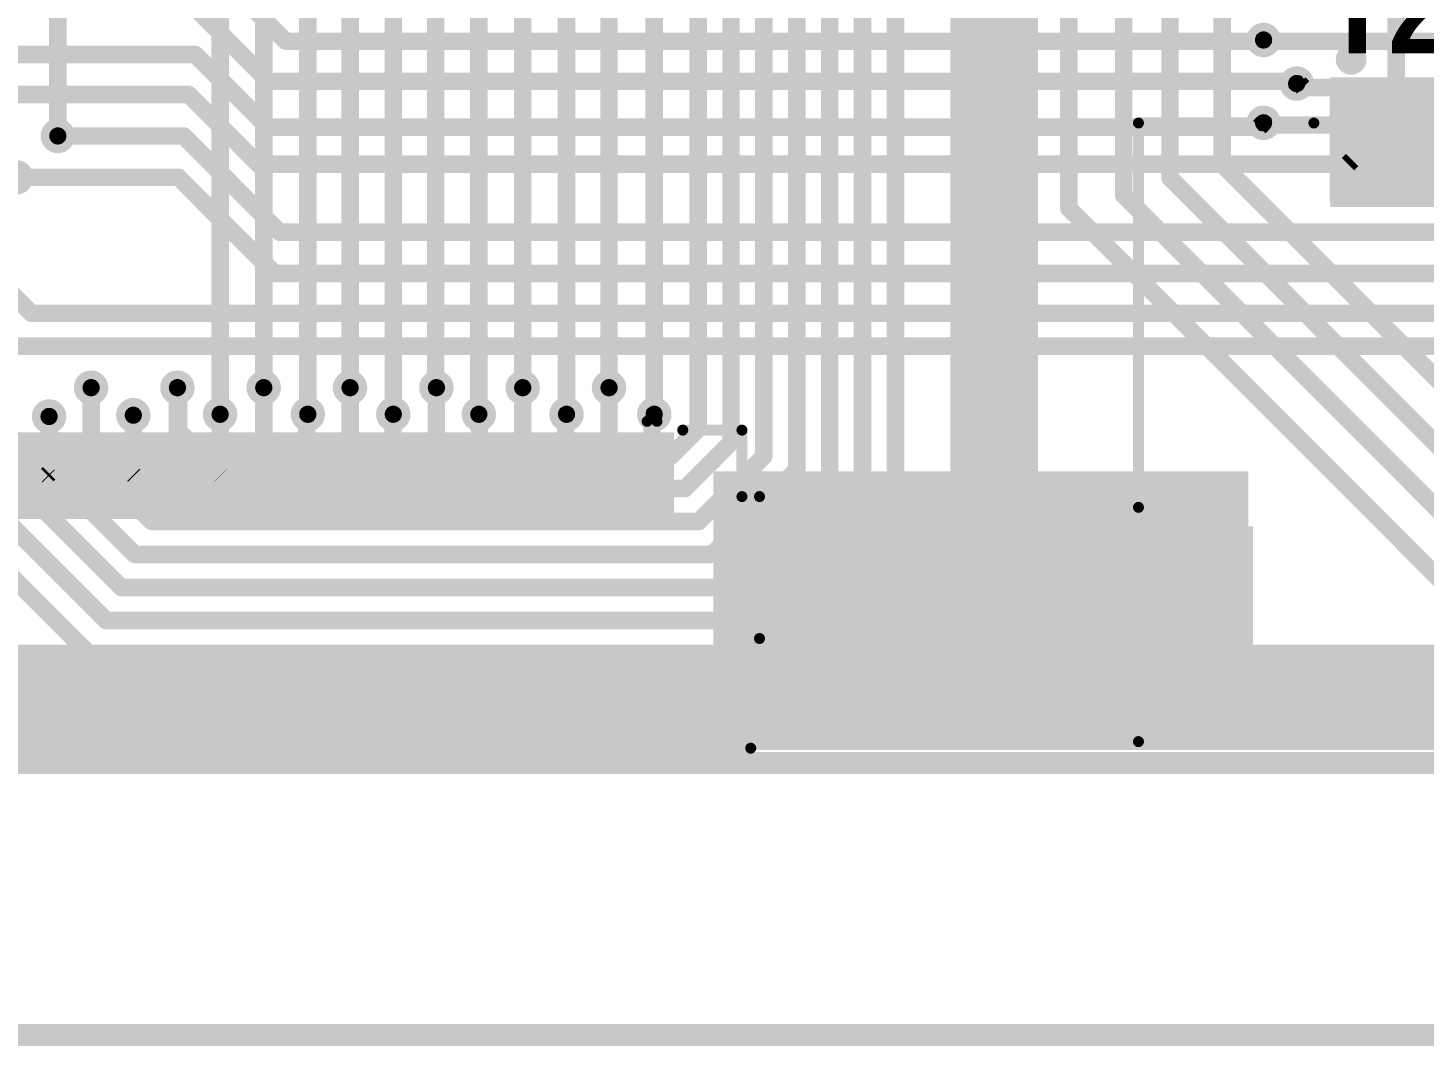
# Model space of a CAD drawing. Header units: millimetres. Extents: x -0.27 to 3.22, y -0.27 to 1.91.
# Drawn here: x 0.405 to 1.042, y -0.216 to 0.248 of the extents above; entities that cross this region are included whole.
import ezdxf

# ---------------------------------------------------------------- set-up
doc = ezdxf.new("R2010")
doc.units = ezdxf.units.MM
doc.header["$MEASUREMENT"] = 0
for name, color, linetype in [('BottomLayer', 5, 'Continuous'), ('Mechanical1', 6, 'Continuous'), ('Mechanical2', 216, 'Continuous'), ('TopLayer', 1, 'Continuous'), ('TopOverlay', 2, 'Continuous'), ('TopPaste', 8, 'Continuous'), ('TopSolder', 216, 'Continuous'), ('ViaHoleLayer', 16, 'Continuous')]:
    doc.layers.add(name, color=color, linetype=linetype)
doc.styles.add('Arial', font='', dxfattribs={"height": 0.2})
doc.styles.get('Arial').set_extended_font_data('Arial')

# ---------------------------------------------------------------- blocks, each defined once
blk = doc.blocks.new('046288080000846__2')
at = {"layer": 'TopLayer'}
for points in [[(-0.7716534, 0.08562995), (-0.7834644, 0.08562995), (-0.7834644, 0.13681105), (-0.7716534, 0.13681105)], [(-0.7519684, 0.08562995), (-0.7637794, 0.08562995), (-0.7637794, 0.13681105), (-0.7519684, 0.13681105)], [(-0.89763765, -0.0679134), (-0.82677155, -0.0679134), (-0.82677155, -0.1545276), (-0.89763765, -0.1545276)]]:
    blk.add_hatch(color=1, dxfattribs=at).paths.add_polyline_path(points)
at = {"layer": 'TopPaste'}
for points in [[(-0.7716534, 0.08562995), (-0.7834644, 0.08562995), (-0.7834644, 0.13681105), (-0.7716534, 0.13681105)], [(-0.7519684, 0.08562995), (-0.7637794, 0.08562995), (-0.7637794, 0.13681105), (-0.7519684, 0.13681105)], [(-0.89763765, -0.0679134), (-0.82677155, -0.0679134), (-0.82677155, -0.1545276), (-0.89763765, -0.1545276)]]:
    blk.add_hatch(color=8, dxfattribs=at).paths.add_polyline_path(points)
at = {"layer": 'TopSolder'}
for points in [[(-0.7676534, 0.08162995), (-0.7874644, 0.08162995), (-0.7874644, 0.14081105), (-0.7676534, 0.14081105)], [(-0.7479684, 0.08162995), (-0.7677794, 0.08162995), (-0.7677794, 0.14081105), (-0.7479684, 0.14081105)], [(-0.7282833, 0.08162995), (-0.7480943, 0.08162995), (-0.7480943, 0.14081105), (-0.7282833, 0.14081105)], [(-0.90163765, -0.0639134), (-0.82277155, -0.0639134), (-0.82277155, -0.1585276), (-0.90163765, -0.1585276)]]:
    blk.add_hatch(color=216, dxfattribs=at).paths.add_polyline_path(points)
at = {"layer": 'TopOverlay'}
for points, const_width in [([(-0.776, 0.149, 1), (-0.78, 0.149, 1)], 0.01), ([(-0.7825, 0.149, 1), (-0.7775, 0.149, 1)], 0.005), ([(-0.7785, 0.149, 1), (-0.7735, 0.149, 1)], 0.005), ([(-0.8762498, 0.12, 1), (-0.8737498, 0.12, 1)], 0.0025), ([(-0.8762498, 0.12, 1), (-0.8737498, 0.12, 1)], 0.0025), ([(-0.7962498, 0.12, 1), (-0.7937498, 0.12, 1)], 0.0025), ([(-0.8762498, -0.0552204, 1), (-0.8737498, -0.0552204, 1)], 0.0025), ([(-0.8762498, -0.162, 1), (-0.8737498, -0.162, 1)], 0.0025)]:
    blk.add_lwpolyline(points, format="xyb", close=True, dxfattribs=dict(at, const_width=const_width))
at = {"layer": 'TopOverlay', "const_width": 0.005}
for points in [[(-0.8749998, -0.0552204), (-0.8749998, 0.12)], [(-0.8749998, 0.12), (-0.7949998, 0.12)], [(-0.8749998, -0.162), (0.8750002, -0.162)]]:
    blk.add_lwpolyline(points, dxfattribs=at)
blk = doc.blocks.new('FH34SRJ_26S_0_5SH_50__5')
at = {"layer": 'TopLayer'}
for points in [[(-0.2519684, 0.06496065), (-0.2401574, 0.06496065), (-0.2401574, 0.03346455), (-0.2519684, 0.03346455)], [(-0.2322834, 0.06496065), (-0.2204724, 0.06496065), (-0.2204724, 0.03346455), (-0.2322834, 0.03346455)], [(-0.2125983, 0.06496065), (-0.2007873, 0.06496065), (-0.2007873, 0.03346455), (-0.2125983, 0.03346455)], [(-0.1929132, 0.06496065), (-0.1811022, 0.06496065), (-0.1811022, 0.03346455), (-0.1929132, 0.03346455)], [(-0.1732282, 0.06496065), (-0.1614172, 0.06496065), (-0.1614172, 0.03346455), (-0.1732282, 0.03346455)], [(-0.1535432, 0.06496065), (-0.1417322, 0.06496065), (-0.1417322, 0.03346455), (-0.1535432, 0.03346455)], [(-0.1338582, 0.06496065), (-0.1220472, 0.06496065), (-0.1220472, 0.03346455), (-0.1338582, 0.03346455)], [(-0.1141731, 0.06496065), (-0.1023621, 0.06496065), (-0.1023621, 0.03346455), (-0.1141731, 0.03346455)], [(-0.0944881, 0.06496065), (-0.0826771, 0.06496065), (-0.0826771, 0.03346455), (-0.0944881, 0.03346455)], [(-0.074803, 0.06496065), (-0.062992, 0.06496065), (-0.062992, 0.03346455), (-0.074803, 0.03346455)], [(-0.055118, 0.06496065), (-0.043307, 0.06496065), (-0.043307, 0.03346455), (-0.055118, 0.03346455)], [(-0.035433, 0.06496065), (-0.023622, 0.06496065), (-0.023622, 0.03346455), (-0.035433, 0.03346455)], [(-0.0157479, 0.06496065), (-0.0039369, 0.06496065), (-0.0039369, 0.03346455), (-0.0157479, 0.03346455)], [(0.0039371, 0.06496065), (0.0157481, 0.06496065), (0.0157481, 0.03346455), (0.0039371, 0.03346455)], [(0.0236222, 0.06496065), (0.0354332, 0.06496065), (0.0354332, 0.03346455), (0.0236222, 0.03346455)], [(0.0433072, 0.06496065), (0.0551182, 0.06496065), (0.0551182, 0.03346455), (0.0433072, 0.03346455)], [(0.0629922, 0.06496065), (0.0748032, 0.06496065), (0.0748032, 0.03346455), (0.0629922, 0.03346455)], [(0.0826773, 0.06496065), (0.0944883, 0.06496065), (0.0944883, 0.03346455), (0.0826773, 0.03346455)], [(0.1023623, 0.06496065), (0.1141733, 0.06496065), (0.1141733, 0.03346455), (0.1023623, 0.03346455)], [(0.1220474, 0.06496065), (0.1338584, 0.06496065), (0.1338584, 0.03346455), (0.1220474, 0.03346455)], [(0.1417324, 0.06496065), (0.1535434, 0.06496065), (0.1535434, 0.03346455), (0.1417324, 0.03346455)], [(0.1614174, 0.06496065), (0.1732284, 0.06496065), (0.1732284, 0.03346455), (0.1614174, 0.03346455)], [(0.1811025, 0.06496065), (0.1929135, 0.06496065), (0.1929135, 0.03346455), (0.1811025, 0.03346455)], [(0.2007875, 0.06496065), (0.2125985, 0.06496065), (0.2125985, 0.03346455), (0.2007875, 0.03346455)], [(0.2204726, 0.06496065), (0.2322836, 0.06496065), (0.2322836, 0.03346455), (0.2204726, 0.03346455)], [(0.2401576, 0.06496065), (0.2519686, 0.06496065), (0.2519686, 0.03346455), (0.2401576, 0.03346455)], [(-0.293307, -0.03346455), (-0.277559, -0.03346455), (-0.277559, -0.06496065), (-0.293307, -0.06496065)], [(0.2775592, -0.03346455), (0.2933072, -0.03346455), (0.2933072, -0.06496065), (0.2775592, -0.06496065)]]:
    blk.add_hatch(color=1, dxfattribs=at).paths.add_polyline_path(points)
at = {"layer": 'TopPaste'}
for points in [[(-0.2519684, 0.06496065), (-0.2401574, 0.06496065), (-0.2401574, 0.03346455), (-0.2519684, 0.03346455)], [(-0.2322834, 0.06496065), (-0.2204724, 0.06496065), (-0.2204724, 0.03346455), (-0.2322834, 0.03346455)], [(-0.2125983, 0.06496065), (-0.2007873, 0.06496065), (-0.2007873, 0.03346455), (-0.2125983, 0.03346455)], [(-0.1929132, 0.06496065), (-0.1811022, 0.06496065), (-0.1811022, 0.03346455), (-0.1929132, 0.03346455)], [(-0.1732282, 0.06496065), (-0.1614172, 0.06496065), (-0.1614172, 0.03346455), (-0.1732282, 0.03346455)], [(-0.1535432, 0.06496065), (-0.1417322, 0.06496065), (-0.1417322, 0.03346455), (-0.1535432, 0.03346455)], [(-0.1338582, 0.06496065), (-0.1220472, 0.06496065), (-0.1220472, 0.03346455), (-0.1338582, 0.03346455)], [(-0.1141731, 0.06496065), (-0.1023621, 0.06496065), (-0.1023621, 0.03346455), (-0.1141731, 0.03346455)], [(-0.0944881, 0.06496065), (-0.0826771, 0.06496065), (-0.0826771, 0.03346455), (-0.0944881, 0.03346455)], [(-0.074803, 0.06496065), (-0.062992, 0.06496065), (-0.062992, 0.03346455), (-0.074803, 0.03346455)], [(-0.055118, 0.06496065), (-0.043307, 0.06496065), (-0.043307, 0.03346455), (-0.055118, 0.03346455)], [(-0.035433, 0.06496065), (-0.023622, 0.06496065), (-0.023622, 0.03346455), (-0.035433, 0.03346455)], [(-0.0157479, 0.06496065), (-0.0039369, 0.06496065), (-0.0039369, 0.03346455), (-0.0157479, 0.03346455)], [(0.0039371, 0.06496065), (0.0157481, 0.06496065), (0.0157481, 0.03346455), (0.0039371, 0.03346455)], [(0.0236222, 0.06496065), (0.0354332, 0.06496065), (0.0354332, 0.03346455), (0.0236222, 0.03346455)], [(0.0433072, 0.06496065), (0.0551182, 0.06496065), (0.0551182, 0.03346455), (0.0433072, 0.03346455)], [(0.0629922, 0.06496065), (0.0748032, 0.06496065), (0.0748032, 0.03346455), (0.0629922, 0.03346455)], [(0.0826773, 0.06496065), (0.0944883, 0.06496065), (0.0944883, 0.03346455), (0.0826773, 0.03346455)], [(0.1023623, 0.06496065), (0.1141733, 0.06496065), (0.1141733, 0.03346455), (0.1023623, 0.03346455)], [(0.1220474, 0.06496065), (0.1338584, 0.06496065), (0.1338584, 0.03346455), (0.1220474, 0.03346455)], [(0.1417324, 0.06496065), (0.1535434, 0.06496065), (0.1535434, 0.03346455), (0.1417324, 0.03346455)], [(0.1614174, 0.06496065), (0.1732284, 0.06496065), (0.1732284, 0.03346455), (0.1614174, 0.03346455)], [(0.1811025, 0.06496065), (0.1929135, 0.06496065), (0.1929135, 0.03346455), (0.1811025, 0.03346455)], [(0.2007875, 0.06496065), (0.2125985, 0.06496065), (0.2125985, 0.03346455), (0.2007875, 0.03346455)], [(0.2204726, 0.06496065), (0.2322836, 0.06496065), (0.2322836, 0.03346455), (0.2204726, 0.03346455)], [(0.2401576, 0.06496065), (0.2519686, 0.06496065), (0.2519686, 0.03346455), (0.2401576, 0.03346455)], [(-0.293307, -0.03346455), (-0.277559, -0.03346455), (-0.277559, -0.06496065), (-0.293307, -0.06496065)], [(0.2775592, -0.03346455), (0.2933072, -0.03346455), (0.2933072, -0.06496065), (0.2775592, -0.06496065)]]:
    blk.add_hatch(color=8, dxfattribs=at).paths.add_polyline_path(points)
at = {"layer": 'TopSolder'}
for points in [[(-0.2559684, 0.06896065), (-0.2361574, 0.06896065), (-0.2361574, 0.02946455), (-0.2559684, 0.02946455)], [(-0.2362834, 0.06896065), (-0.2164724, 0.06896065), (-0.2164724, 0.02946455), (-0.2362834, 0.02946455)], [(-0.2165983, 0.06896065), (-0.1967873, 0.06896065), (-0.1967873, 0.02946455), (-0.2165983, 0.02946455)], [(-0.1969132, 0.06896065), (-0.1771022, 0.06896065), (-0.1771022, 0.02946455), (-0.1969132, 0.02946455)], [(-0.1772282, 0.06896065), (-0.1574172, 0.06896065), (-0.1574172, 0.02946455), (-0.1772282, 0.02946455)], [(-0.1575432, 0.06896065), (-0.1377322, 0.06896065), (-0.1377322, 0.02946455), (-0.1575432, 0.02946455)], [(-0.1378582, 0.06896065), (-0.1180472, 0.06896065), (-0.1180472, 0.02946455), (-0.1378582, 0.02946455)], [(-0.1181731, 0.06896065), (-0.0983621, 0.06896065), (-0.0983621, 0.02946455), (-0.1181731, 0.02946455)], [(-0.0984881, 0.06896065), (-0.0786771, 0.06896065), (-0.0786771, 0.02946455), (-0.0984881, 0.02946455)], [(-0.078803, 0.06896065), (-0.058992, 0.06896065), (-0.058992, 0.02946455), (-0.078803, 0.02946455)], [(-0.059118, 0.06896065), (-0.039307, 0.06896065), (-0.039307, 0.02946455), (-0.059118, 0.02946455)], [(-0.039433, 0.06896065), (-0.019622, 0.06896065), (-0.019622, 0.02946455), (-0.039433, 0.02946455)], [(-0.0197479, 0.06896065), (6.31e-05, 0.06896065), (6.31e-05, 0.02946455), (-0.0197479, 0.02946455)], [(-6.29e-05, 0.06896065), (0.0197481, 0.06896065), (0.0197481, 0.02946455), (-6.29e-05, 0.02946455)], [(0.0196222, 0.06896065), (0.0394332, 0.06896065), (0.0394332, 0.02946455), (0.0196222, 0.02946455)], [(0.0393072, 0.06896065), (0.0591182, 0.06896065), (0.0591182, 0.02946455), (0.0393072, 0.02946455)], [(0.0589922, 0.06896065), (0.0788032, 0.06896065), (0.0788032, 0.02946455), (0.0589922, 0.02946455)], [(0.0786773, 0.06896065), (0.0984883, 0.06896065), (0.0984883, 0.02946455), (0.0786773, 0.02946455)], [(0.0983623, 0.06896065), (0.1181733, 0.06896065), (0.1181733, 0.02946455), (0.0983623, 0.02946455)], [(0.1180474, 0.06896065), (0.1378584, 0.06896065), (0.1378584, 0.02946455), (0.1180474, 0.02946455)], [(0.1377324, 0.06896065), (0.1575434, 0.06896065), (0.1575434, 0.02946455), (0.1377324, 0.02946455)], [(0.1574174, 0.06896065), (0.1772284, 0.06896065), (0.1772284, 0.02946455), (0.1574174, 0.02946455)], [(0.1771025, 0.06896065), (0.1969135, 0.06896065), (0.1969135, 0.02946455), (0.1771025, 0.02946455)], [(0.1967875, 0.06896065), (0.2165985, 0.06896065), (0.2165985, 0.02946455), (0.1967875, 0.02946455)], [(0.2164726, 0.06896065), (0.2362836, 0.06896065), (0.2362836, 0.02946455), (0.2164726, 0.02946455)], [(0.2361576, 0.06896065), (0.2559686, 0.06896065), (0.2559686, 0.02946455), (0.2361576, 0.02946455)], [(-0.297307, -0.02946455), (-0.273559, -0.02946455), (-0.273559, -0.06896065), (-0.297307, -0.06896065)], [(0.2735592, -0.02946455), (0.2973072, -0.02946455), (0.2973072, -0.06896065), (0.2735592, -0.06896065)]]:
    blk.add_hatch(color=216, dxfattribs=at).paths.add_polyline_path(points)
at = {"layer": 'TopOverlay'}
for points, const_width in [([(0.2482361, 0.074, 1), (0.2437639, 0.074, 1)], 0.005), ([(0.2425139, 0.074, 1), (0.2450139, 0.074, 1)], 0.0025), ([(0.2469861, 0.074, 1), (0.2494861, 0.074, 1)], 0.0025), ([(-0.28825, 0.070307, 1), (-0.28575, 0.070307, 1)], 0.0025), ([(-0.28825, 0.070307, 1), (-0.28575, 0.070307, 1)], 0.0025), ([(-0.26125, 0.070307, 1), (-0.25875, 0.070307, 1)], 0.0025), ([(0.25875, 0.07, 1), (0.26125, 0.07, 1)], 0.0025), ([(0.28575, 0.07, 1), (0.28825, 0.07, 1)], 0.0025), ([(0.28575, 0.07, 1), (0.28825, 0.07, 1)], 0.0025), ([(-0.29625, 0.04, 1), (-0.29375, 0.04, 1)], 0.0025), ([(-0.29625, 0.04, 1), (-0.29375, 0.04, 1)], 0.0025), ([(-0.28825, 0.04, 1), (-0.28575, 0.04, 1)], 0.0025), ([(-0.28825, 0.04, 1), (-0.28575, 0.04, 1)], 0.0025), ([(0.28575, 0.039693, 1), (0.28825, 0.039693, 1)], 0.0025), ([(0.28575, 0.039693, 1), (0.28825, 0.039693, 1)], 0.0025), ([(0.29375, 0.039693, 1), (0.29625, 0.039693, 1)], 0.0025), ([(0.29375, 0.039693, 1), (0.29625, 0.039693, 1)], 0.0025), ([(-0.29625, -0.023, 1), (-0.29375, -0.023, 1)], 0.0025), ([(0.29375, -0.025, 1), (0.29625, -0.025, 1)], 0.0025), ([(-0.29625, -0.075, 1), (-0.29375, -0.075, 1)], 0.0025), ([(0.28975, -0.075, 1), (0.29225, -0.075, 1)], 0.0025)]:
    blk.add_lwpolyline(points, format="xyb", close=True, dxfattribs=dict(at, const_width=const_width))
at = {"layer": 'TopOverlay', "const_width": 0.005}
for points in [[(-0.287, 0.070307), (-0.26, 0.070307)], [(-0.287, 0.04), (-0.287, 0.070307)], [(0.26, 0.07), (0.287, 0.07)], [(0.287, 0.039693), (0.287, 0.07)], [(-0.295, -0.023), (-0.295, 0.04)], [(-0.295, 0.04), (-0.287, 0.04)], [(0.287, 0.039693), (0.295, 0.039693)], [(0.295, -0.025), (0.295, 0.039693)], [(-0.295, -0.075), (0.291, -0.075)]]:
    blk.add_lwpolyline(points, dxfattribs=at)

msp = doc.modelspace()

# ---------------------------------------------------------------- hatches: boundary and pattern name
at = {"layer": 'BottomLayer'}
h = msp.add_hatch(color=5, dxfattribs=at)
edge = h.paths.add_edge_path()
edge.add_arc((0.9689034, 0.242622), 0.007874, 0, 360)
h = msp.add_hatch(color=5, dxfattribs=at)
edge = h.paths.add_edge_path()
edge.add_arc((0.984, 0.222748), 0.007874, 0, 360)
h = msp.add_hatch(color=5, dxfattribs=at)
edge = h.paths.add_edge_path()
edge.add_arc((0.9689034, 0.204874), 0.007874, 0, 360)
h = msp.add_hatch(color=5, dxfattribs=at)
edge = h.paths.add_edge_path()
edge.add_arc((0.419, 0.198874), 0.007874, 0, 360)
h = msp.add_hatch(color=5, dxfattribs=at)
edge = h.paths.add_edge_path()
edge.add_arc((0.4, 0.18), 0.007874, 0, 360)
h = msp.add_hatch(color=5, dxfattribs=at)
edge = h.paths.add_edge_path()
edge.add_arc((0.4341653, 0.084126), 0.007874, 0, 360)
h = msp.add_hatch(color=5, dxfattribs=at)
edge = h.paths.add_edge_path()
edge.add_arc((0.4735354, 0.084126), 0.007874, 0, 360)
h = msp.add_hatch(color=5, dxfattribs=at)
edge = h.paths.add_edge_path()
edge.add_arc((0.5129054, 0.084126), 0.007874, 0, 360)
h = msp.add_hatch(color=5, dxfattribs=at)
edge = h.paths.add_edge_path()
edge.add_arc((0.5522755, 0.084126), 0.007874, 0, 360)
h = msp.add_hatch(color=5, dxfattribs=at)
edge = h.paths.add_edge_path()
edge.add_arc((0.5916456, 0.084126), 0.007874, 0, 360)
h = msp.add_hatch(color=5, dxfattribs=at)
edge = h.paths.add_edge_path()
edge.add_arc((0.6310157, 0.084126), 0.007874, 0, 360)
h = msp.add_hatch(color=5, dxfattribs=at)
edge = h.paths.add_edge_path()
edge.add_arc((0.6703858, 0.084126), 0.007874, 0, 360)
h = msp.add_hatch(color=5, dxfattribs=at)
edge = h.paths.add_edge_path()
edge.add_arc((0.415, 0.071), 0.007874, 0, 360)
h = msp.add_hatch(color=5, dxfattribs=at)
edge = h.paths.add_edge_path()
edge.add_arc((0.4534252, 0.0715748), 0.007874, 0, 360)
h = msp.add_hatch(color=5, dxfattribs=at)
edge = h.paths.add_edge_path()
edge.add_arc((0.493, 0.072), 0.007874, 0, 360)
h = msp.add_hatch(color=5, dxfattribs=at)
edge = h.paths.add_edge_path()
edge.add_arc((0.533, 0.072), 0.007874, 0, 360)
h = msp.add_hatch(color=5, dxfattribs=at)
edge = h.paths.add_edge_path()
edge.add_arc((0.572, 0.072), 0.007874, 0, 360)
h = msp.add_hatch(color=5, dxfattribs=at)
edge = h.paths.add_edge_path()
edge.add_arc((0.611, 0.072), 0.007874, 0, 360)
h = msp.add_hatch(color=5, dxfattribs=at)
edge = h.paths.add_edge_path()
edge.add_arc((0.651, 0.072), 0.007874, 0, 360)
h = msp.add_hatch(color=5, dxfattribs=at)
edge = h.paths.add_edge_path()
edge.add_arc((0.691, 0.072), 0.007874, 0, 360)
h = msp.add_hatch(color=5, dxfattribs=at)
edge = h.paths.add_edge_path()
edge.add_arc((0.846, 0.0203486), 0.011811, 0, 360)
at = {"layer": 'TopLayer'}
h = msp.add_hatch(color=1, dxfattribs=at)
edge = h.paths.add_edge_path()
edge.add_arc((0.9689034, 0.242622), 0.007874, 0, 360)
h = msp.add_hatch(color=1, dxfattribs=at)
edge = h.paths.add_edge_path()
edge.add_arc((0.984, 0.222748), 0.007874, 0, 360)
for points in [[(0.999, 0.169), (1.015, 0.169), (1.015, 0.222), (0.999, 0.222)], [(0.718, -0.052), (0.962, -0.052), (0.962, 0.046), (0.718, 0.046)], [(0.169, -0.081), (2.977, -0.081), (2.977, -0.033), (0.169, -0.033)]]:
    msp.add_hatch(color=1, dxfattribs=at).paths.add_polyline_path(points)
h = msp.add_hatch(color=1, dxfattribs=at)
edge = h.paths.add_edge_path()
edge.add_arc((0.9689034, 0.204874), 0.007874, 0, 360)
h = msp.add_hatch(color=1, dxfattribs=at)
edge = h.paths.add_edge_path()
edge.add_arc((0.419, 0.198874), 0.007874, 0, 360)
h = msp.add_hatch(color=1, dxfattribs=at)
edge = h.paths.add_edge_path()
edge.add_arc((0.4, 0.18), 0.007874, 0, 360)
h = msp.add_hatch(color=1, dxfattribs=at)
edge = h.paths.add_edge_path()
edge.add_arc((0.4341653, 0.084126), 0.007874, 0, 360)
h = msp.add_hatch(color=1, dxfattribs=at)
edge = h.paths.add_edge_path()
edge.add_arc((0.4735354, 0.084126), 0.007874, 0, 360)
h = msp.add_hatch(color=1, dxfattribs=at)
edge = h.paths.add_edge_path()
edge.add_arc((0.5129054, 0.084126), 0.007874, 0, 360)
h = msp.add_hatch(color=1, dxfattribs=at)
edge = h.paths.add_edge_path()
edge.add_arc((0.5522755, 0.084126), 0.007874, 0, 360)
h = msp.add_hatch(color=1, dxfattribs=at)
edge = h.paths.add_edge_path()
edge.add_arc((0.5916456, 0.084126), 0.007874, 0, 360)
h = msp.add_hatch(color=1, dxfattribs=at)
edge = h.paths.add_edge_path()
edge.add_arc((0.6310157, 0.084126), 0.007874, 0, 360)
h = msp.add_hatch(color=1, dxfattribs=at)
edge = h.paths.add_edge_path()
edge.add_arc((0.6703858, 0.084126), 0.007874, 0, 360)
h = msp.add_hatch(color=1, dxfattribs=at)
edge = h.paths.add_edge_path()
edge.add_arc((0.415, 0.071), 0.007874, 0, 360)
h = msp.add_hatch(color=1, dxfattribs=at)
edge = h.paths.add_edge_path()
edge.add_arc((0.4534252, 0.0715748), 0.007874, 0, 360)
h = msp.add_hatch(color=1, dxfattribs=at)
edge = h.paths.add_edge_path()
edge.add_arc((0.493, 0.072), 0.007874, 0, 360)
h = msp.add_hatch(color=1, dxfattribs=at)
edge = h.paths.add_edge_path()
edge.add_arc((0.533, 0.072), 0.007874, 0, 360)
h = msp.add_hatch(color=1, dxfattribs=at)
edge = h.paths.add_edge_path()
edge.add_arc((0.572, 0.072), 0.007874, 0, 360)
h = msp.add_hatch(color=1, dxfattribs=at)
edge = h.paths.add_edge_path()
edge.add_arc((0.611, 0.072), 0.007874, 0, 360)
h = msp.add_hatch(color=1, dxfattribs=at)
edge = h.paths.add_edge_path()
edge.add_arc((0.651, 0.072), 0.007874, 0, 360)
h = msp.add_hatch(color=1, dxfattribs=at)
edge = h.paths.add_edge_path()
edge.add_arc((0.691, 0.072), 0.007874, 0, 360)
h = msp.add_hatch(color=1, dxfattribs=at)
edge = h.paths.add_edge_path()
edge.add_arc((0.846, 0.0203486), 0.011811, 0, 360)
at = {"layer": 'ViaHoleLayer'}
h = msp.add_hatch(color=16, dxfattribs=at)
edge = h.paths.add_edge_path()
edge.add_arc((0.9689034, 0.242622), 0.003937, 0, 360)
h = msp.add_hatch(color=16, dxfattribs=at)
edge = h.paths.add_edge_path()
edge.add_arc((0.984, 0.222748), 0.003937, 0, 360)
h = msp.add_hatch(color=16, dxfattribs=at)
edge = h.paths.add_edge_path()
edge.add_arc((0.9689034, 0.204874), 0.003937, 0, 360)
h = msp.add_hatch(color=16, dxfattribs=at)
edge = h.paths.add_edge_path()
edge.add_arc((0.419, 0.198874), 0.003937, 0, 360)
h = msp.add_hatch(color=16, dxfattribs=at)
edge = h.paths.add_edge_path()
edge.add_arc((0.4341653, 0.084126), 0.003937, 0, 360)
h = msp.add_hatch(color=16, dxfattribs=at)
edge = h.paths.add_edge_path()
edge.add_arc((0.4735354, 0.084126), 0.003937, 0, 360)
h = msp.add_hatch(color=16, dxfattribs=at)
edge = h.paths.add_edge_path()
edge.add_arc((0.5129054, 0.084126), 0.003937, 0, 360)
h = msp.add_hatch(color=16, dxfattribs=at)
edge = h.paths.add_edge_path()
edge.add_arc((0.5522755, 0.084126), 0.003937, 0, 360)
h = msp.add_hatch(color=16, dxfattribs=at)
edge = h.paths.add_edge_path()
edge.add_arc((0.5916456, 0.084126), 0.003937, 0, 360)
h = msp.add_hatch(color=16, dxfattribs=at)
edge = h.paths.add_edge_path()
edge.add_arc((0.6310157, 0.084126), 0.003937, 0, 360)
h = msp.add_hatch(color=16, dxfattribs=at)
edge = h.paths.add_edge_path()
edge.add_arc((0.6703858, 0.084126), 0.003937, 0, 360)
h = msp.add_hatch(color=16, dxfattribs=at)
edge = h.paths.add_edge_path()
edge.add_arc((0.415, 0.071), 0.003937, 0, 360)
h = msp.add_hatch(color=16, dxfattribs=at)
edge = h.paths.add_edge_path()
edge.add_arc((0.4534252, 0.0715748), 0.003937, 0, 360)
h = msp.add_hatch(color=16, dxfattribs=at)
edge = h.paths.add_edge_path()
edge.add_arc((0.493, 0.072), 0.003937, 0, 360)
h = msp.add_hatch(color=16, dxfattribs=at)
edge = h.paths.add_edge_path()
edge.add_arc((0.533, 0.072), 0.003937, 0, 360)
h = msp.add_hatch(color=16, dxfattribs=at)
edge = h.paths.add_edge_path()
edge.add_arc((0.572, 0.072), 0.003937, 0, 360)
h = msp.add_hatch(color=16, dxfattribs=at)
edge = h.paths.add_edge_path()
edge.add_arc((0.611, 0.072), 0.003937, 0, 360)
h = msp.add_hatch(color=16, dxfattribs=at)
edge = h.paths.add_edge_path()
edge.add_arc((0.651, 0.072), 0.003937, 0, 360)
h = msp.add_hatch(color=16, dxfattribs=at)
edge = h.paths.add_edge_path()
edge.add_arc((0.691, 0.072), 0.003937, 0, 360)
h = msp.add_hatch(color=16, dxfattribs=at)
edge = h.paths.add_edge_path()
edge.add_arc((0.846, 0.0203486), 0.0059055, 0, 360)

# ---------------------------------------------------------------- linework, layer by layer
at = {"layer": 'BottomLayer'}
for points, const_width in [([(0.5913228, 0.0844488), (0.5913228, 1.0156772)], 0.008), ([(0.611, 0.072), (0.611, 0.996126)], 0.008), ([(0.6310079, 0.0841338), (0.6310079, 0.978)], 0.008), ([(0.651, 0.072), (0.651, 0.959)], 0.008), ([(0.6703858, 0.084126), (0.6703858, 0.938)], 0.008), ([(0.691, 0.072), (0.691, 0.9168504)], 0.008), ([(0.711, 0.0653082), (0.711, 0.8952792)], 0.008), ([(0.726, 0.059095), (0.726, 0.889066)], 0.008), ([(0.741, 0.0528818), (0.741, 0.8828528)], 0.008), ([(0.756, 0.0466686), (0.756, 0.8766396)], 0.008), ([(0.771, 0.039), (0.771, 0.8704264)], 0.008), ([(0.786, 0.03), (0.786, 0.8642132)], 0.008), ([(0.801, 0.023), (0.801, 0.8435657)], 0.008), ([(0.572, 0.072), (0.572, 0.7105563)], 0.008), ([(0.880126, 0.165874), (0.880126, 0.4754567)], 0.008), ([(0.905084, 0.171916), (0.905084, 0.4754567)], 0.008), ([(0.926232, 0.179768), (0.926232, 0.4670762)], 0.008), ([(0.9500294, 0.1859706), (0.9500294, 0.4430294)], 0.008), ([(0.846, 0.0203486), (0.846, 0.421)], 0.04), ([(0.419, 0.198874), (0.419, 0.4078459)], 0.008), ([(0.5129054, 0.084126), (0.5129054, 0.3236682)], 0.008), ([(0.533, 0.072), (0.533, 0.3247868)], 0.008), ([(0.5522755, 0.084126), (0.5522755, 0.3267245)], 0.008), ([(0.493, 0.072), (0.493, 0.317)], 0.008), ([(0.9689034, 0.242622), (0.9695254, 0.242)], 0.008), ([(0.9695254, 0.242), (1.140771, 0.242)], 0.008), ([(0.984, 0.222748), (0.985252, 0.222748)], 0.008), ([(0.985252, 0.222748), (0.987, 0.221)], 0.008), ([(0.987, 0.221), (1.1323162, 0.221)], 0.008), ([(0.9689034, 0.204874), (0.9699034, 0.203874)], 0.008), ([(0.9699034, 0.203874), (1.1227503, 0.203874)], 0.008), ([(0.9500294, 0.1859706), (1.084126, 0.051874)], 0.008), ([(0.926232, 0.179768), (1.074, 0.032)], 0.008), ([(0.905084, 0.171916), (1.064252, 0.012748)], 0.008), ([(0.880126, 0.165874), (1.052126, -0.006126)], 0.008), ([(0.4341653, 0.0508348), (0.4341653, 0.084126)], 0.008), ([(0.4735354, 0.084126), (0.474126, 0.0835354)], 0.008), ([(0.474126, 0.0641822), (0.474126, 0.0835354)], 0.008), ([(0.5913228, 0.0844488), (0.5916456, 0.084126)], 0.008), ([(0.6310079, 0.0841338), (0.6310157, 0.084126)], 0.008), ([(0.415, 0.0472132), (0.415, 0.071)], 0.008), ([(0.4534252, 0.058), (0.4534252, 0.0715748)], 0.008), ([(0.474126, 0.0641822), (0.4851822, 0.053126)], 0.008), ([(0.6988178, 0.053126), (0.711, 0.0653082)], 0.008), ([(0.4534252, 0.058), (0.4732992, 0.038126)], 0.008), ([(0.705031, 0.038126), (0.726, 0.059095)], 0.008), ([(0.415, 0.0472132), (0.4540872, 0.008126)], 0.008), ([(0.4341653, 0.0508348), (0.4618741, 0.023126)], 0.008), ([(0.4851822, 0.053126), (0.6988178, 0.053126)], 0.008), ([(0.7112442, 0.023126), (0.741, 0.0528818)], 0.008), ([(0.3554251, 0.0405749), (0.433, -0.037)], 0.008), ([(0.3746851, 0.0443149), (0.441, -0.022)], 0.008), ([(0.3953346, 0.0456654), (0.448, -0.007)], 0.008), ([(0.7174574, 0.008126), (0.756, 0.0466686)], 0.008), ([(0.4732992, 0.038126), (0.705031, 0.038126)], 0.008), ([(0.725, -0.007), (0.771, 0.039)], 0.008), ([(0.734, -0.022), (0.786, 0.03)], 0.008), ([(0.4618741, 0.023126), (0.7112442, 0.023126)], 0.008), ([(0.741, -0.037), (0.801, 0.023)], 0.008), ([(0.4540872, 0.008126), (0.7174574, 0.008126)], 0.008), ([(0.448, -0.007), (0.725, -0.007)], 0.008), ([(0.441, -0.022), (0.734, -0.022)], 0.008), ([(0.433, -0.037), (0.741, -0.037)], 0.008), ([(0.3082441, -0.068), (2.887, -0.068)], 0.022)]:
    msp.add_lwpolyline(points, dxfattribs=dict(at, const_width=const_width))
for points, const_width in [([(0.9669034, 0.242622, 1), (0.9709034, 0.242622, 1)], 0.004), ([(0.9675254, 0.242, 1), (0.9715254, 0.242, 1)], 0.004), ([(0.9675254, 0.242, 1), (0.9715254, 0.242, 1)], 0.004), ([(0.982, 0.222748, 1), (0.986, 0.222748, 1)], 0.004), ([(0.983252, 0.222748, 1), (0.987252, 0.222748, 1)], 0.004), ([(0.983252, 0.222748, 1), (0.987252, 0.222748, 1)], 0.004), ([(0.985, 0.221, 1), (0.989, 0.221, 1)], 0.004), ([(0.985, 0.221, 1), (0.989, 0.221, 1)], 0.004), ([(0.9669034, 0.204874, 1), (0.9709034, 0.204874, 1)], 0.004), ([(0.9679034, 0.203874, 1), (0.9719034, 0.203874, 1)], 0.004), ([(0.9679034, 0.203874, 1), (0.9719034, 0.203874, 1)], 0.004), ([(0.417, 0.198874, 1), (0.421, 0.198874, 1)], 0.004), ([(0.9480294, 0.1859706, 1), (0.9520294, 0.1859706, 1)], 0.004), ([(0.9480294, 0.1859706, 1), (0.9520294, 0.1859706, 1)], 0.004), ([(0.924232, 0.179768, 1), (0.928232, 0.179768, 1)], 0.004), ([(0.924232, 0.179768, 1), (0.928232, 0.179768, 1)], 0.004), ([(0.903084, 0.171916, 1), (0.907084, 0.171916, 1)], 0.004), ([(0.903084, 0.171916, 1), (0.907084, 0.171916, 1)], 0.004), ([(0.878126, 0.165874, 1), (0.882126, 0.165874, 1)], 0.004), ([(0.878126, 0.165874, 1), (0.882126, 0.165874, 1)], 0.004), ([(0.4321653, 0.084126, 1), (0.4361653, 0.084126, 1)], 0.004), ([(0.4715354, 0.084126, 1), (0.4755354, 0.084126, 1)], 0.004), ([(0.472126, 0.0835354, 1), (0.476126, 0.0835354, 1)], 0.004), ([(0.472126, 0.0835354, 1), (0.476126, 0.0835354, 1)], 0.004), ([(0.5109054, 0.084126, 1), (0.5149054, 0.084126, 1)], 0.004), ([(0.5502755, 0.084126, 1), (0.5542755, 0.084126, 1)], 0.004), ([(0.5893228, 0.0844488, 1), (0.5933228, 0.0844488, 1)], 0.004), ([(0.5893228, 0.0844488, 1), (0.5933228, 0.0844488, 1)], 0.004), ([(0.5896456, 0.084126, 1), (0.5936456, 0.084126, 1)], 0.004), ([(0.6290079, 0.0841338, 1), (0.6330079, 0.0841338, 1)], 0.004), ([(0.6290079, 0.0841338, 1), (0.6330079, 0.0841338, 1)], 0.004), ([(0.6290157, 0.084126, 1), (0.6330157, 0.084126, 1)], 0.004), ([(0.6683858, 0.084126, 1), (0.6723858, 0.084126, 1)], 0.004), ([(0.413, 0.071, 1), (0.417, 0.071, 1)], 0.004), ([(0.4514252, 0.0715748, 1), (0.4554252, 0.0715748, 1)], 0.004), ([(0.491, 0.072, 1), (0.495, 0.072, 1)], 0.004), ([(0.531, 0.072, 1), (0.535, 0.072, 1)], 0.004), ([(0.57, 0.072, 1), (0.574, 0.072, 1)], 0.004), ([(0.609, 0.072, 1), (0.613, 0.072, 1)], 0.004), ([(0.649, 0.072, 1), (0.653, 0.072, 1)], 0.004), ([(0.689, 0.072, 1), (0.693, 0.072, 1)], 0.004), ([(0.472126, 0.0641822, 1), (0.476126, 0.0641822, 1)], 0.004), ([(0.472126, 0.0641822, 1), (0.476126, 0.0641822, 1)], 0.004), ([(0.709, 0.0653082, 1), (0.713, 0.0653082, 1)], 0.004), ([(0.709, 0.0653082, 1), (0.713, 0.0653082, 1)], 0.004), ([(0.4514252, 0.058, 1), (0.4554252, 0.058, 1)], 0.004), ([(0.4514252, 0.058, 1), (0.4554252, 0.058, 1)], 0.004), ([(0.724, 0.059095, 1), (0.728, 0.059095, 1)], 0.004), ([(0.724, 0.059095, 1), (0.728, 0.059095, 1)], 0.004), ([(0.413, 0.0472132, 1), (0.417, 0.0472132, 1)], 0.004), ([(0.413, 0.0472132, 1), (0.417, 0.0472132, 1)], 0.004), ([(0.4321653, 0.0508348, 1), (0.4361653, 0.0508348, 1)], 0.004), ([(0.4321653, 0.0508348, 1), (0.4361653, 0.0508348, 1)], 0.004), ([(0.4831822, 0.053126, 1), (0.4871822, 0.053126, 1)], 0.004), ([(0.4831822, 0.053126, 1), (0.4871822, 0.053126, 1)], 0.004), ([(0.6968178, 0.053126, 1), (0.7008178, 0.053126, 1)], 0.004), ([(0.6968178, 0.053126, 1), (0.7008178, 0.053126, 1)], 0.004), ([(0.739, 0.0528818, 1), (0.743, 0.0528818, 1)], 0.004), ([(0.739, 0.0528818, 1), (0.743, 0.0528818, 1)], 0.004), ([(0.754, 0.0466686, 1), (0.758, 0.0466686, 1)], 0.004), ([(0.754, 0.0466686, 1), (0.758, 0.0466686, 1)], 0.004), ([(0.4712992, 0.038126, 1), (0.4752992, 0.038126, 1)], 0.004), ([(0.4712992, 0.038126, 1), (0.4752992, 0.038126, 1)], 0.004), ([(0.703031, 0.038126, 1), (0.707031, 0.038126, 1)], 0.004), ([(0.703031, 0.038126, 1), (0.707031, 0.038126, 1)], 0.004), ([(0.769, 0.039, 1), (0.773, 0.039, 1)], 0.004), ([(0.769, 0.039, 1), (0.773, 0.039, 1)], 0.004), ([(0.836, 0.0203486, 1), (0.856, 0.0203486, 1)], 0.02), ([(0.784, 0.03, 1), (0.788, 0.03, 1)], 0.004), ([(0.784, 0.03, 1), (0.788, 0.03, 1)], 0.004), ([(0.4598741, 0.023126, 1), (0.4638741, 0.023126, 1)], 0.004), ([(0.4598741, 0.023126, 1), (0.4638741, 0.023126, 1)], 0.004), ([(0.7092442, 0.023126, 1), (0.7132442, 0.023126, 1)], 0.004), ([(0.7092442, 0.023126, 1), (0.7132442, 0.023126, 1)], 0.004), ([(0.799, 0.023, 1), (0.803, 0.023, 1)], 0.004), ([(0.799, 0.023, 1), (0.803, 0.023, 1)], 0.004), ([(0.4520872, 0.008126, 1), (0.4560872, 0.008126, 1)], 0.004), ([(0.4520872, 0.008126, 1), (0.4560872, 0.008126, 1)], 0.004), ([(0.7154574, 0.008126, 1), (0.7194574, 0.008126, 1)], 0.004), ([(0.7154574, 0.008126, 1), (0.7194574, 0.008126, 1)], 0.004), ([(0.446, -0.007, 1), (0.45, -0.007, 1)], 0.004), ([(0.446, -0.007, 1), (0.45, -0.007, 1)], 0.004), ([(0.723, -0.007, 1), (0.727, -0.007, 1)], 0.004), ([(0.723, -0.007, 1), (0.727, -0.007, 1)], 0.004), ([(0.439, -0.022, 1), (0.443, -0.022, 1)], 0.004), ([(0.439, -0.022, 1), (0.443, -0.022, 1)], 0.004), ([(0.732, -0.022, 1), (0.736, -0.022, 1)], 0.004), ([(0.732, -0.022, 1), (0.736, -0.022, 1)], 0.004), ([(0.431, -0.037, 1), (0.435, -0.037, 1)], 0.004), ([(0.431, -0.037, 1), (0.435, -0.037, 1)], 0.004), ([(0.739, -0.037, 1), (0.743, -0.037, 1)], 0.004), ([(0.739, -0.037, 1), (0.743, -0.037, 1)], 0.004)]:
    msp.add_lwpolyline(points, format="xyb", close=True, dxfattribs=dict(at, const_width=const_width))
at = {"layer": 'Mechanical1', "const_width": 0.01}
msp.add_lwpolyline([(-0.087, -0.211), (1.2620874, -0.211)], dxfattribs=at)
at = {"layer": 'Mechanical2', "const_width": 0.01}
msp.add_lwpolyline([(-0.087, -0.087), (3.2150001, -0.087)], dxfattribs=at)
at = {"layer": 'TopLayer', "const_width": 0.008}
for points in [[(0.485, 0.28), (0.523, 0.242)], [(0.4799003, 0.2589525), (0.5151048, 0.223748)], [(1.0293307, 0.220441), (1.0293307, 0.2536033)], [(0.523, 0.242), (0.9682814, 0.242)], [(0.9682814, 0.242), (0.9689034, 0.242622)], [(0.0302133, 0.236), (0.4816396, 0.236)], [(0.4816396, 0.236), (0.5147656, 0.202874)], [(0.5151048, 0.223748), (0.983, 0.223748)], [(0.983, 0.223748), (0.984, 0.222748)], [(0.0162521, 0.217748), (0.4786784, 0.217748)], [(0.4786784, 0.217748), (0.5104264, 0.186)], [(0.5147656, 0.202874), (0.9669034, 0.202874)], [(0.9669034, 0.202874), (0.9689034, 0.204874)], [(0.419, 0.198874), (0.4763392, 0.198874)], [(0.4763392, 0.198874), (0.5202132, 0.155)], [(1.0092836, 0.1879055), (1.0092836, 0.1960079)], [(1.0073781, 0.186), (1.0092836, 0.1879055)], [(0.5104264, 0.186), (1.0073781, 0.186)], [(0.4, 0.18), (0.474, 0.18)], [(0.474, 0.18), (0.517874, 0.136126)], [(0.5202132, 0.155), (1.097, 0.155)], [(0.3787228, 0.1462772), (0.4070001, 0.1179999)], [(0.517874, 0.136126), (1.1107452, 0.136126)], [(0.4070001, 0.118), (1.2, 0.118)], [(0.3903365, 0.103), (1.2108622, 0.103)], [(0.4341653, 0.044), (0.4341653, 0.084126)], [(0.4735354, 0.044), (0.4735354, 0.084126)], [(0.5129054, 0.044), (0.5129054, 0.084126)], [(0.5522755, 0.044), (0.5522755, 0.084126)], [(0.5916456, 0.044), (0.5916456, 0.084126)], [(0.6310157, 0.044), (0.6310157, 0.084126)], [(0.6703858, 0.044), (0.6703858, 0.084126)], [(0.415, 0.0451101), (0.415, 0.071)], [(0.4534252, 0.0444251), (0.4534252, 0.0715748)], [(0.493, 0.072), (0.4931102, 0.0718898)], [(0.4931102, 0.0441102), (0.4931102, 0.0718898)], [(0.5324803, 0.0714803), (0.533, 0.072)], [(0.5324803, 0.0441102), (0.5324803, 0.0714803)], [(0.5718504, 0.0718504), (0.572, 0.072)], [(0.5718504, 0.0441102), (0.5718504, 0.0718504)], [(0.611, 0.072), (0.6112204, 0.0717796)], [(0.6112204, 0.0441102), (0.6112204, 0.0717796)], [(0.6505905, 0.0715905), (0.651, 0.072)], [(0.6505905, 0.0441102), (0.6505905, 0.0715905)], [(0.6899606, 0.0709606), (0.691, 0.072)], [(0.6899606, 0.0441102), (0.6899606, 0.0709606)], [(0.4141851, 0.0442952), (0.415, 0.0451101)], [(0.4144802, 0.044), (0.4147401, 0.0437401)], [(0.4534252, 0.0444251), (0.4538503, 0.044)], [(0.4931102, 0.0441102), (0.4932204, 0.044)]]:
    msp.add_lwpolyline(points, dxfattribs=at)
at = {"layer": 'TopLayer', "const_width": 0.004}
for points in [[(0.521, 0.242, 1), (0.525, 0.242, 1)], [(0.521, 0.242, 1), (0.525, 0.242, 1)], [(0.9662814, 0.242, 1), (0.9702814, 0.242, 1)], [(0.9662814, 0.242, 1), (0.9702814, 0.242, 1)], [(0.9669034, 0.242622, 1), (0.9709034, 0.242622, 1)], [(0.4796396, 0.236, 1), (0.4836396, 0.236, 1)], [(0.4796396, 0.236, 1), (0.4836396, 0.236, 1)], [(0.5131048, 0.223748, 1), (0.5171048, 0.223748, 1)], [(0.5131048, 0.223748, 1), (0.5171048, 0.223748, 1)], [(0.981, 0.223748, 1), (0.985, 0.223748, 1)], [(0.981, 0.223748, 1), (0.985, 0.223748, 1)], [(0.982, 0.222748, 1), (0.986, 0.222748, 1)], [(1.0273307, 0.220441, 1), (1.0313307, 0.220441, 1)], [(0.4766784, 0.217748, 1), (0.4806784, 0.217748, 1)], [(0.4766784, 0.217748, 1), (0.4806784, 0.217748, 1)], [(0.5127656, 0.202874, 1), (0.5167656, 0.202874, 1)], [(0.5127656, 0.202874, 1), (0.5167656, 0.202874, 1)], [(0.9649034, 0.202874, 1), (0.9689034, 0.202874, 1)], [(0.9649034, 0.202874, 1), (0.9689034, 0.202874, 1)], [(0.9669034, 0.204874, 1), (0.9709034, 0.204874, 1)], [(0.417, 0.198874, 1), (0.421, 0.198874, 1)], [(0.4743392, 0.198874, 1), (0.4783392, 0.198874, 1)], [(0.4743392, 0.198874, 1), (0.4783392, 0.198874, 1)], [(1.0072836, 0.1960079, 1), (1.0112836, 0.1960079, 1)], [(1.0072836, 0.1879055, 1), (1.0112836, 0.1879055, 1)], [(1.0072836, 0.1879055, 1), (1.0112836, 0.1879055, 1)], [(0.5084264, 0.186, 1), (0.5124264, 0.186, 1)], [(0.5084264, 0.186, 1), (0.5124264, 0.186, 1)], [(1.0053781, 0.186, 1), (1.0093781, 0.186, 1)], [(1.0053781, 0.186, 1), (1.0093781, 0.186, 1)], [(0.472, 0.18, 1), (0.476, 0.18, 1)], [(0.472, 0.18, 1), (0.476, 0.18, 1)], [(0.5182132, 0.155, 1), (0.5222132, 0.155, 1)], [(0.5182132, 0.155, 1), (0.5222132, 0.155, 1)], [(0.515874, 0.136126, 1), (0.519874, 0.136126, 1)], [(0.515874, 0.136126, 1), (0.519874, 0.136126, 1)], [(0.4050001, 0.118, 1), (0.4090001, 0.118, 1)], [(0.4050001, 0.1179999, 1), (0.4090001, 0.1179999, 1)], [(0.4321653, 0.084126, 1), (0.4361653, 0.084126, 1)], [(0.4715354, 0.084126, 1), (0.4755354, 0.084126, 1)], [(0.5109054, 0.084126, 1), (0.5149054, 0.084126, 1)], [(0.5502755, 0.084126, 1), (0.5542755, 0.084126, 1)], [(0.5896456, 0.084126, 1), (0.5936456, 0.084126, 1)], [(0.6290157, 0.084126, 1), (0.6330157, 0.084126, 1)], [(0.6683858, 0.084126, 1), (0.6723858, 0.084126, 1)], [(0.413, 0.071, 1), (0.417, 0.071, 1)], [(0.4514252, 0.0715748, 1), (0.4554252, 0.0715748, 1)], [(0.491, 0.072, 1), (0.495, 0.072, 1)], [(0.4911102, 0.0718898, 1), (0.4951102, 0.0718898, 1)], [(0.4911102, 0.0718898, 1), (0.4951102, 0.0718898, 1)], [(0.5304803, 0.0714803, 1), (0.5344803, 0.0714803, 1)], [(0.5304803, 0.0714803, 1), (0.5344803, 0.0714803, 1)], [(0.531, 0.072, 1), (0.535, 0.072, 1)], [(0.5698504, 0.0718504, 1), (0.5738504, 0.0718504, 1)], [(0.5698504, 0.0718504, 1), (0.5738504, 0.0718504, 1)], [(0.57, 0.072, 1), (0.574, 0.072, 1)], [(0.609, 0.072, 1), (0.613, 0.072, 1)], [(0.6092204, 0.0717796, 1), (0.6132204, 0.0717796, 1)], [(0.6092204, 0.0717796, 1), (0.6132204, 0.0717796, 1)], [(0.6485905, 0.0715905, 1), (0.6525905, 0.0715905, 1)], [(0.6485905, 0.0715905, 1), (0.6525905, 0.0715905, 1)], [(0.649, 0.072, 1), (0.653, 0.072, 1)], [(0.6879606, 0.0709606, 1), (0.6919606, 0.0709606, 1)], [(0.6879606, 0.0709606, 1), (0.6919606, 0.0709606, 1)], [(0.689, 0.072, 1), (0.693, 0.072, 1)], [(0.4121851, 0.0442952, 1), (0.4161851, 0.0442952, 1)], [(0.4124802, 0.044, 1), (0.4164802, 0.044, 1)], [(0.4127401, 0.0437401, 1), (0.4167401, 0.0437401, 1)], [(0.413, 0.0451101, 1), (0.417, 0.0451101, 1)], [(0.413, 0.0451101, 1), (0.417, 0.0451101, 1)], [(0.4321653, 0.044, 1), (0.4361653, 0.044, 1)], [(0.4514252, 0.0444251, 1), (0.4554252, 0.0444251, 1)], [(0.4514252, 0.0444251, 1), (0.4554252, 0.0444251, 1)], [(0.4518503, 0.044, 1), (0.4558503, 0.044, 1)], [(0.4715354, 0.044, 1), (0.4755354, 0.044, 1)], [(0.4911102, 0.0441102, 1), (0.4951102, 0.0441102, 1)], [(0.4911102, 0.0441102, 1), (0.4951102, 0.0441102, 1)], [(0.4912204, 0.044, 1), (0.4952204, 0.044, 1)], [(0.5109054, 0.044, 1), (0.5149054, 0.044, 1)], [(0.5304803, 0.0441102, 1), (0.5344803, 0.0441102, 1)], [(0.5502755, 0.044, 1), (0.5542755, 0.044, 1)], [(0.5698504, 0.0441102, 1), (0.5738504, 0.0441102, 1)], [(0.5896456, 0.044, 1), (0.5936456, 0.044, 1)], [(0.6092204, 0.0441102, 1), (0.6132204, 0.0441102, 1)], [(0.6290157, 0.044, 1), (0.6330157, 0.044, 1)], [(0.6485905, 0.0441102, 1), (0.6525905, 0.0441102, 1)], [(0.6683858, 0.044, 1), (0.6723858, 0.044, 1)], [(0.6879606, 0.0441102, 1), (0.6919606, 0.0441102, 1)]]:
    msp.add_lwpolyline(points, format="xyb", close=True, dxfattribs=at)

# ---------------------------------------------------------------- block references
for name, p in [('046288080000846__2', (1.7868425, 0.0847874)), ('FH34SRJ_26S_0_5SH_50__5', (0.4440077, -0.0052126))]:
    msp.add_blockref(name, p)

# ---------------------------------------------------------------- texts
at = {"layer": 'TopOverlay', "style": 'Arial'}
msp.add_text('I2C_LINES', height=0.06, rotation=360, dxfattribs=at).set_placement((1, 0.2365885))

doc.saveas('drawing.dxf')
